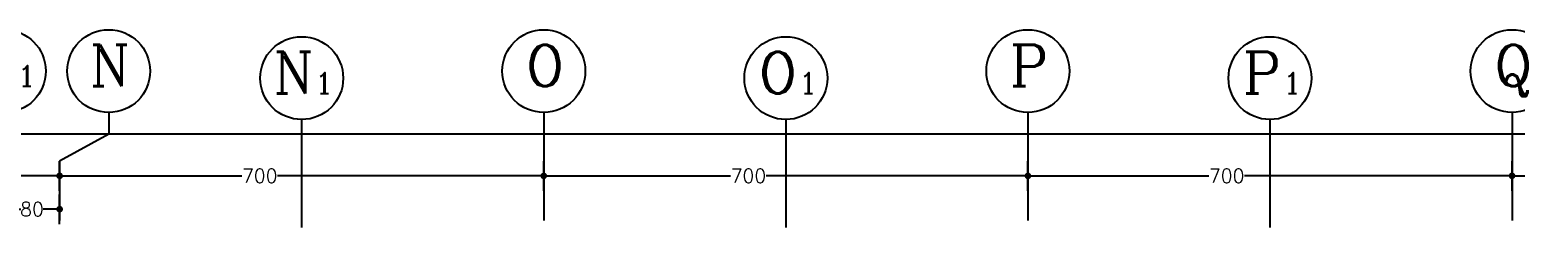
# Model space of a CAD drawing. Header units: inches. Extents: x 567115 to 582893, y 124948 to 133566.
# Drawn here: x 576908 to 579058, y 133274 to 133566 of the extents above; entities that cross this region are included whole.
import ezdxf
from ezdxf.enums import TextEntityAlignment as Align

# ---------------------------------------------------------------- set-up
doc = ezdxf.new("R2010")
doc.units = ezdxf.units.IN
doc.header["$MEASUREMENT"] = 0
doc.header["$PDMODE"] = 66
doc.linetypes.add('DASHED2', pattern=[0.375, 0.25, -0.125])
doc.layers.add('axx', color=8, linetype='DASHED2')
doc.layers.add('DIM', color=15, linetype='Continuous')
doc.styles.add('ROMANS', font='romans.shx')
doc.styles.add('style1', font='romanc.shx', dxfattribs={"oblique": 5, "height": 25})
doc.dimstyles.new('DIM 1-100', dxfattribs={"dimtxt": 20, "dimasz": 1, "dimexe": 1, "dimexo": 0.08, "dimgap": 0.09, "dimtad": 0, "dimdec": 0, "dimzin": 0, "dimdsep": 46, "dimtxsty": 'ROMANS', "dimblk": 'KHAT', "dimcen": 0.09, "dimse1": 1, "dimse2": 1, "dimclrd": 15, "dimclre": 15, "dimclrt": 6, "dimadec": 0, "dimazin": 0, "dimtfac": 1, "dimtdec": 0, "dimtix": 1, "dimtmove": 2, "dimatfit": 3, "dimfxl": 0, "dimtolj": 1, "dimtzin": 0, "dimarcsym": 0})

# ---------------------------------------------------------------- blocks, each defined once
blk = doc.blocks.new('KHAT')
at = {"layer": 'DIM', "ltscale": 0.5}
blk.add_line((0, -21.5), (0, 21.5), dxfattribs=at)
at = {"layer": 'DIM', "ltscale": 0.5, "const_width": 4.75}
blk.add_lwpolyline([(-2.4, 0, 1), (2.4, 0, 1)], format="xyb", close=True, dxfattribs=at)
blk = doc.blocks.new('*D273')
at = {"layer": 'axx', "color": 15, "linetype": 'Continuous', "lineweight": -2, "transparency": 16777216}
for p, q in [((576552.7, 133354.3), (576725.9, 133354.3)), ((576950.7, 133354.3), (576777.5, 133354.3))]:
    blk.add_line(p, q, dxfattribs=at)
at = {"layer": 'Defpoints', "color": 0, "linetype": 'Continuous', "lineweight": 5, "transparency": 16777216}
for p in [(576951.7, 133354.3), (576551.7, 133273.9), (576951.7, 133273.9)]:
    blk.add_point(p, dxfattribs=at)
at = {"layer": 'axx', "color": 15, "linetype": 'Continuous', "lineweight": -2, "transparency": 16777216, "rotation": 180}
blk.add_blockref('KHAT', (576551.7, 133354.3), dxfattribs=at)
at = {"layer": 'axx', "color": 15, "linetype": 'Continuous', "lineweight": -2, "transparency": 16777216}
blk.add_blockref('KHAT', (576951.7, 133354.3), dxfattribs=at)
at = {"layer": 'axx', "color": 6, "linetype": 'Continuous', "transparency": 16777216, "insert": (576751.7, 133354.3), "char_height": 20, "attachment_point": 5, "style": 'ROMANS'}
blk.add_mtext('\\A1;400', dxfattribs=at)
blk = doc.blocks.new('*D274')
at = {"layer": 'axx', "color": 15, "linetype": 'Continuous', "lineweight": -2, "transparency": 16777216}
for p, q in [((576952.7, 133354.3), (577215.2, 133354.3)), ((577650.7, 133354.3), (577266.8, 133354.3))]:
    blk.add_line(p, q, dxfattribs=at)
at = {"layer": 'Defpoints', "color": 0, "linetype": 'Continuous', "lineweight": 5, "transparency": 16777216}
for p in [(577651.7, 133354.3), (576951.7, 133273.9), (577651.7, 133273.9)]:
    blk.add_point(p, dxfattribs=at)
at = {"layer": 'axx', "color": 15, "linetype": 'Continuous', "lineweight": -2, "transparency": 16777216, "rotation": 180}
blk.add_blockref('KHAT', (576951.7, 133354.3), dxfattribs=at)
at = {"layer": 'axx', "color": 15, "linetype": 'Continuous', "lineweight": -2, "transparency": 16777216}
blk.add_blockref('KHAT', (577651.7, 133354.3), dxfattribs=at)
at = {"layer": 'axx', "color": 6, "linetype": 'Continuous', "transparency": 16777216, "insert": (577241, 133354.3), "char_height": 20, "attachment_point": 5, "style": 'ROMANS'}
blk.add_mtext('\\A1;700', dxfattribs=at)
blk = doc.blocks.new('*D275')
at = {"layer": 'axx', "color": 15, "linetype": 'Continuous', "lineweight": -2, "transparency": 16777216}
for p, q in [((577652.7, 133354.3), (577921.8, 133354.3)), ((578350.7, 133354.3), (577973.4, 133354.3))]:
    blk.add_line(p, q, dxfattribs=at)
at = {"layer": 'Defpoints', "color": 0, "linetype": 'Continuous', "lineweight": 5, "transparency": 16777216}
for p in [(578351.7, 133354.3), (577651.7, 133273.9), (578351.7, 133273.9)]:
    blk.add_point(p, dxfattribs=at)
at = {"layer": 'axx', "color": 15, "linetype": 'Continuous', "lineweight": -2, "transparency": 16777216, "rotation": 180}
blk.add_blockref('KHAT', (577651.7, 133354.3), dxfattribs=at)
at = {"layer": 'axx', "color": 15, "linetype": 'Continuous', "lineweight": -2, "transparency": 16777216}
blk.add_blockref('KHAT', (578351.7, 133354.3), dxfattribs=at)
at = {"layer": 'axx', "color": 6, "linetype": 'Continuous', "transparency": 16777216, "insert": (577947.6, 133354.3), "char_height": 20, "attachment_point": 5, "style": 'ROMANS'}
blk.add_mtext('\\A1;700', dxfattribs=at)
blk = doc.blocks.new('*D276')
at = {"layer": 'axx', "color": 15, "linetype": 'Continuous', "lineweight": -2, "transparency": 16777216}
for p, q in [((578352.7, 133354.3), (578613.3, 133354.3)), ((579050.7, 133354.3), (578664.9, 133354.3))]:
    blk.add_line(p, q, dxfattribs=at)
at = {"layer": 'Defpoints', "color": 0, "linetype": 'Continuous', "lineweight": 5, "transparency": 16777216}
for p in [(579051.7, 133354.3), (578351.7, 133273.9), (579051.7, 133273.9)]:
    blk.add_point(p, dxfattribs=at)
at = {"layer": 'axx', "color": 15, "linetype": 'Continuous', "lineweight": -2, "transparency": 16777216, "rotation": 180}
blk.add_blockref('KHAT', (578351.7, 133354.3), dxfattribs=at)
at = {"layer": 'axx', "color": 15, "linetype": 'Continuous', "lineweight": -2, "transparency": 16777216}
blk.add_blockref('KHAT', (579051.7, 133354.3), dxfattribs=at)
at = {"layer": 'axx', "color": 6, "linetype": 'Continuous', "transparency": 16777216, "insert": (578639.1, 133354.3), "char_height": 20, "attachment_point": 5, "style": 'ROMANS'}
blk.add_mtext('\\A1;700', dxfattribs=at)
blk = doc.blocks.new('*D277')
at = {"layer": 'axx', "color": 15, "linetype": 'Continuous', "lineweight": -2, "transparency": 16777216}
for p, q in [((579052.7, 133354.3), (579320.2, 133354.3)), ((579750.7, 133354.3), (579371.8, 133354.3))]:
    blk.add_line(p, q, dxfattribs=at)
at = {"layer": 'Defpoints', "color": 0, "linetype": 'Continuous', "lineweight": 5, "transparency": 16777216}
for p in [(579751.7, 133354.3), (579051.7, 133273.9), (579751.7, 133273.9)]:
    blk.add_point(p, dxfattribs=at)
at = {"layer": 'axx', "color": 15, "linetype": 'Continuous', "lineweight": -2, "transparency": 16777216, "rotation": 180}
blk.add_blockref('KHAT', (579051.7, 133354.3), dxfattribs=at)
at = {"layer": 'axx', "color": 15, "linetype": 'Continuous', "lineweight": -2, "transparency": 16777216}
blk.add_blockref('KHAT', (579751.7, 133354.3), dxfattribs=at)
at = {"layer": 'axx', "color": 6, "linetype": 'Continuous', "transparency": 16777216, "insert": (579346, 133354.3), "char_height": 20, "attachment_point": 5, "style": 'ROMANS'}
blk.add_mtext('\\A1;700', dxfattribs=at)
blk = doc.blocks.new('*D286')
at = {"layer": 'axx', "color": 15, "linetype": 'Continuous', "lineweight": -2, "transparency": 16777216}
for p, q in [((568102.7, 133414.6), (575135.8, 133414.6)), ((582650.7, 133414.6), (575222.7, 133414.6))]:
    blk.add_line(p, q, dxfattribs=at)
at = {"layer": 'Defpoints', "color": 0, "linetype": 'Continuous', "lineweight": 5, "transparency": 16777216}
for p in [(568101.7, 133414.3), (582651.7, 133414.6), (582651.7, 133354.3)]:
    blk.add_point(p, dxfattribs=at)
at = {"layer": 'axx', "color": 15, "linetype": 'Continuous', "lineweight": -2, "transparency": 16777216, "rotation": 180}
blk.add_blockref('KHAT', (568101.7, 133414.6), dxfattribs=at)
at = {"layer": 'axx', "color": 15, "linetype": 'Continuous', "lineweight": -2, "transparency": 16777216}
blk.add_blockref('KHAT', (582651.7, 133414.6), dxfattribs=at)
at = {"layer": 'axx', "color": 6, "linetype": 'Continuous', "transparency": 16777216, "insert": (575179.2, 133414.6), "char_height": 20, "attachment_point": 5, "style": 'ROMANS'}
blk.add_mtext('\\A1;14550', dxfattribs=at)
blk = doc.blocks.new('*D289')
at = {"layer": 'axx', "color": 15, "linetype": 'Continuous', "lineweight": -2, "transparency": 16777216}
for p, q in [((576872.7, 133306), (576895.4, 133306)), ((576950.7, 133306), (576927.9, 133306))]:
    blk.add_line(p, q, dxfattribs=at)
at = {"layer": 'Defpoints', "color": 0, "linetype": 'Continuous', "lineweight": 5, "transparency": 16777216}
for p in [(576871.7, 133306), (576951.7, 133306), (576951.7, 133286)]:
    blk.add_point(p, dxfattribs=at)
at = {"layer": 'axx', "color": 15, "linetype": 'Continuous', "lineweight": -2, "transparency": 16777216, "rotation": 180}
blk.add_blockref('KHAT', (576871.7, 133306), dxfattribs=at)
at = {"layer": 'axx', "color": 15, "linetype": 'Continuous', "lineweight": -2, "transparency": 16777216}
blk.add_blockref('KHAT', (576951.7, 133306), dxfattribs=at)
at = {"layer": 'axx', "color": 6, "linetype": 'Continuous', "transparency": 16777216, "insert": (576911.7, 133306), "char_height": 20, "attachment_point": 5, "style": 'ROMANS'}
blk.add_mtext('\\A1;80', dxfattribs=at)

msp = doc.modelspace()

# ---------------------------------------------------------------- linework, layer by layer
at = {"layer": 'axx', "linetype": 'Continuous', "ltscale": 200}
for p, q in [((577022.6, 133446.2), (577022.6, 133414.6)), ((577301.6, 133436), (577301.6, 133279.4)), ((577651.7, 133446.2), (577651.7, 133289.7)), ((578001.7, 133436), (578001.7, 133279.4)), ((578351.7, 133446.2), (578351.7, 133289.7)), ((578701.7, 133436), (578701.7, 133279.4)), ((579051.7, 133446.2), (579051.7, 133289.7)), ((577022.6, 133414.6), (576951.7, 133375.7)), ((576951.7, 133375.7), (576951.7, 133289.7))]:
    msp.add_line(p, q, dxfattribs=at)
at = {"layer": 'axx', "color": 3, "linetype": 'Continuous'}
for centre in [(576871.7, 133506.2), (577022.6, 133506.2), (577651.7, 133506.2), (578351.7, 133506.2), (579051.7, 133506.2), (577301.7, 133496), (578001.7, 133496), (578701.7, 133496)]:
    msp.add_circle(centre, 60, dxfattribs=at)

# ---------------------------------------------------------------- texts
at = {"layer": 'axx', "color": 6, "linetype": 'Continuous', "style": 'style1'}
for s, height, p in [('N', 60, (577024.4, 133484.1)), ('O', 60, (577653.5, 133484.1)), ('P', 60, (578353.5, 133484.1)), ('Q', 60, (579053.5, 133484.1)), ('N', 60, (577290.2, 133473.9)), ('O', 60, (577990.2, 133473.9)), ('P', 60, (578690.2, 133473.9)), ('1', 30, (576903.8, 133484.1)), ('1', 30, (577333.8, 133473.9)), ('1', 30, (578033.8, 133473.9)), ('1', 30, (578733.8, 133473.9))]:
    msp.add_text(s, height=height, dxfattribs=at).set_placement(p, align=Align.CENTER)

# ---------------------------------------------------------------- dimensions: what is measured, and where the dimension line sits
at = {"layer": 'axx', "color": 15, "linetype": 'Continuous'}
for base, p1, p2, picture, middle in [((582651.7, 133414.6), (568101.7, 133414.3), (582651.7, 133354.3), '*D286', (575179.2, 133414.6)), ((577651.7, 133354.3), (576951.7, 133273.9), (577651.7, 133273.9), '*D274', (577241, 133354.3)), ((578351.7, 133354.3), (577651.7, 133273.9), (578351.7, 133273.9), '*D275', (577947.6, 133354.3)), ((579051.7, 133354.3), (578351.7, 133273.9), (579051.7, 133273.9), '*D276', (578639.1, 133354.3)), ((579751.7, 133354.3), (579051.7, 133273.9), (579751.7, 133273.9), '*D277', (579346, 133354.3))]:
    dim = msp.add_linear_dim(base=base, p1=p1, p2=p2, dimstyle='DIM 1-100', dxfattribs=at)
    dim.commit()
    dim.dimension.update_dxf_attribs({"geometry": picture, "text_midpoint": middle, "dimtype": 160})
for base, p1, p2, picture, middle in [((576951.7, 133354.3), (576551.7, 133273.9), (576951.7, 133273.9), '*D273', (576751.7, 133354.3)), ((576951.7, 133306), (576871.7, 133306), (576951.7, 133286), '*D289', (576911.7, 133306))]:
    dim = msp.add_linear_dim(base=base, p1=p1, p2=p2, dimstyle='DIM 1-100', dxfattribs=at)
    dim.commit()
    dim.dimension.update_dxf_attribs({"geometry": picture, "text_midpoint": middle})

doc.saveas('drawing.dxf')
